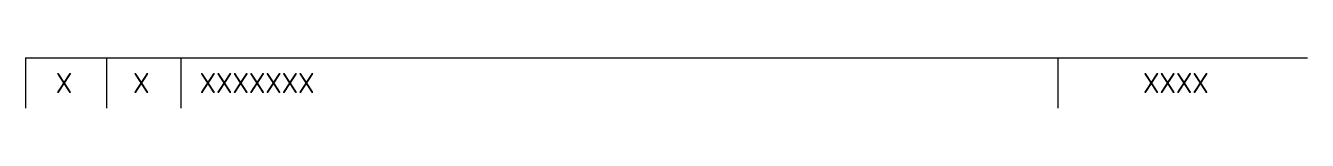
# Model space of a CAD drawing. Extents: x 621 to 811, y 80 to 87.
import ezdxf
from ezdxf.enums import TextEntityAlignment as Align

# ---------------------------------------------------------------- set-up
doc = ezdxf.new("R2010")
doc.units = 0
doc.header["$LTSCALE"] = 10
doc.header["$MEASUREMENT"] = 0
doc.layers.add('Text', color=2, linetype='CONTINUOUS')
doc.styles.get("Standard").update_dxf_attribs({"font": 'isocp.shx'})

msp = doc.modelspace()

# ---------------------------------------------------------------- linework, layer by layer
at = {"layer": 'Text', "color": 7}
msp.add_line((621, 87.5), (811, 87.5), dxfattribs=at)
at = {"layer": 'Text'}
for p, q in [((621, 87.5), (621, 80)), ((633, 87.5), (633, 80)), ((644, 87.5), (644, 80)), ((774, 87.5), (774, 80))]:
    msp.add_line(p, q, dxfattribs=at)

# ---------------------------------------------------------------- texts
for tag, p in [('X', (625.48, 82.25)), ('XXXXXXX', (646.8, 82.25))]:
    msp.add_attdef(tag, p, '', height=3, dxfattribs=at)
for tag, p in [('X', (638.15, 82.25)), ('XXXX', (791.51, 82.25))]:
    msp.add_attdef(tag, text='', height=3, dxfattribs=at).set_placement(p, align=Align.CENTER)

doc.saveas('drawing.dxf')
